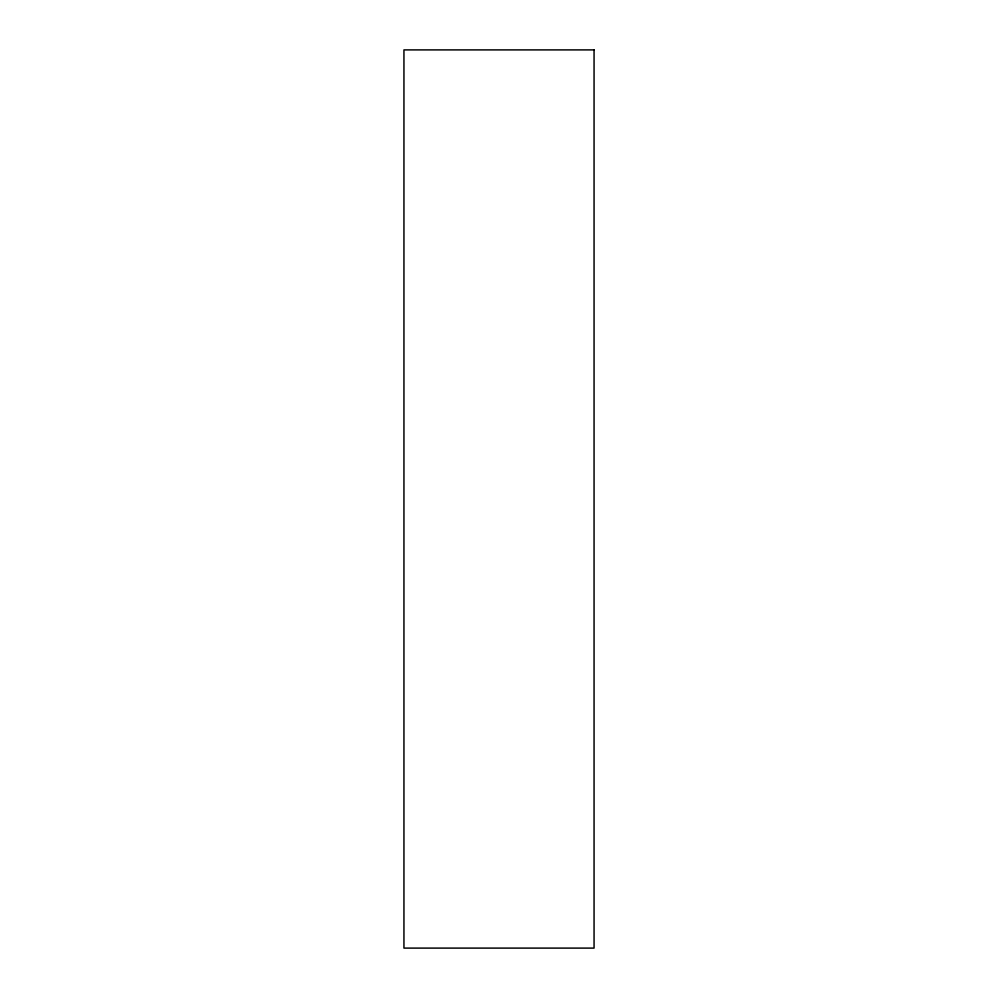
<?xml version="1.0" encoding="UTF-8"?>
<svg xmlns="http://www.w3.org/2000/svg" width="998" height="998" viewBox="0 0 998 998"><rect width="100%" height="100%" fill="white"/><g stroke="black" fill="none" stroke-linecap="round" stroke-linejoin="round"><path stroke-width="1.5" d="M594.059 49.9L403.941 49.9L403.941 948.1L594.059 948.1L594.059 49.9"/></g></svg>
